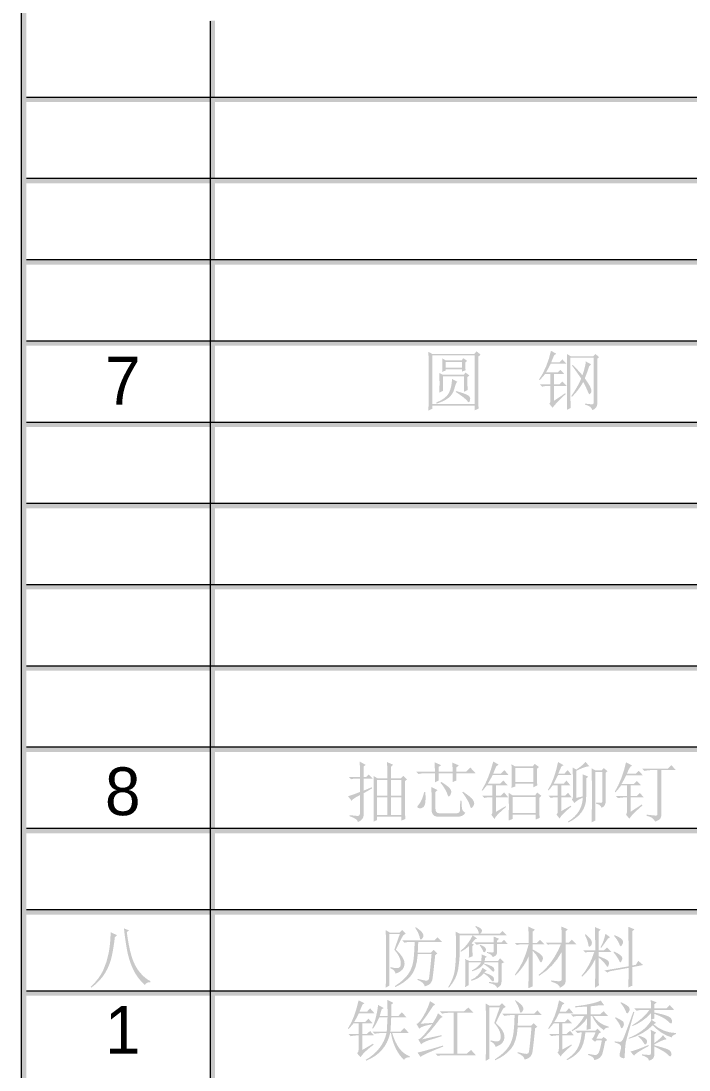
# Model space of a CAD drawing. Header units: millimetres. Extents: x 0 to 169, y 38 to 258.
# Drawn here: x 0 to 42.4, y 147.5 to 214.1 of the extents above; entities that cross this region are included whole.
import ezdxf

# ---------------------------------------------------------------- set-up
doc = ezdxf.new("R2010")
doc.units = ezdxf.units.MM

msp = doc.modelspace()

# ---------------------------------------------------------------- hatches: boundary and pattern name
h = msp.add_hatch(color=0)
h.dxf.hatch_style = 2
h.paths.add_polyline_path([(0, 38.360615), (0.338667, 38.360615), (0.338667, 258.105892), (0, 258.105892)])
h = msp.add_hatch(color=0)
h.dxf.hatch_style = 2
h.paths.add_polyline_path([(0, 38.360615), (0.338667, 38.360615), (0.338667, 214.491976), (0, 214.491976)])
h = msp.add_hatch(color=0)
h.dxf.hatch_style = 2
h.paths.add_polyline_path([(11.9888, 38.360615), (12.327467, 38.360615), (12.327467, 214.153309), (11.9888, 214.153309)])
h = msp.add_hatch(color=0)
h.dxf.hatch_style = 2
h.paths.add_polyline_path([(0.338667, 208.988642), (168.994667, 208.988642), (168.994667, 209.327305), (0.338667, 209.327305)])
h = msp.add_hatch(color=0)
h.dxf.hatch_style = 2
h.paths.add_polyline_path([(0.338667, 203.823976), (168.994667, 203.823976), (168.994667, 204.162639), (0.338667, 204.162639)])
h = msp.add_hatch(color=0)
h.dxf.hatch_style = 2
h.paths.add_polyline_path([(0.338667, 198.659309), (168.994667, 198.659309), (168.994667, 198.997972), (0.338667, 198.997972)])
h = msp.add_hatch(color=0)
h.dxf.hatch_style = 2
h.paths.add_polyline_path([(0.338667, 193.494642), (168.994667, 193.494642), (168.994667, 193.833305), (0.338667, 193.833305)])
h = msp.add_hatch(color=0)
h.paths.add_polyline_path([(26.753785, 191.836366), (26.761019, 191.974945), (26.766187, 192.09337), (26.769288, 192.192159), (26.770321, 192.271826), (26.766187, 192.448904), (26.753785, 192.696262), (26.985295, 192.56397), (27.994019, 192.56397), (28.093238, 192.712799), (28.341285, 192.530898), (28.22553, 192.431679), (28.226563, 192.27665), (28.229664, 192.142291), (28.234831, 192.028603), (28.242066, 191.935585), (28.010556, 191.852903), (28.010556, 192.001731), (26.985295, 192.001731), (26.985295, 191.919049)])
h.paths.add_polyline_path([(26.571884, 191.77022), (26.803394, 191.654465), (28.126311, 191.654465), (28.242066, 191.786757), (28.490113, 191.604856), (28.357821, 191.505637), (28.358855, 191.224517), (28.361955, 190.993007), (28.367123, 190.811106), (28.374358, 190.678814), (28.142847, 190.563059), (28.142847, 191.555247), (26.803394, 191.555247), (26.803394, 190.629205), (26.571884, 190.51345), (26.584286, 190.85727), (26.58842, 191.163884)])
h.paths.add_polyline_path([(27.38217, 191.389882), (27.712899, 191.207981), (27.664323, 191.14907), (27.617815, 191.055019), (27.573373, 190.925828), (27.530998, 190.761497), (27.470106, 190.588897), (27.386993, 190.434901), (27.282176, 190.299509), (27.156172, 190.18272), (27.007258, 190.079368), (26.833022, 189.984283), (26.632948, 189.897467), (26.406519, 189.818918), (26.373446, 189.885064), (26.659734, 190.016322), (26.890211, 190.16205), (27.064877, 190.322247), (27.183733, 190.496913), (27.264348, 190.68915), (27.324293, 190.902056), (27.363567, 191.135634)])
h.paths.add_polyline_path([(27.646753, 190.612668), (27.917538, 190.533173), (28.134579, 190.460395), (28.297877, 190.394852), (28.407431, 190.337061), (28.476763, 190.280131), (28.519741, 190.216482), (28.53688, 190.1456), (28.528698, 190.066965), (28.508975, 189.994618), (28.490802, 189.942942), (28.473663, 189.911936), (28.45704, 189.901601), (28.403296, 189.926405), (28.341285, 190.000819), (28.239999, 190.104172), (28.08497, 190.23233), (27.876197, 190.385292), (27.613681, 190.563059)])
h.paths.add_polyline_path([(26.985295, 192.464752), (26.985295, 192.10095), (28.010556, 192.10095), (28.010556, 192.464752)])
h.paths.add_polyline_path([(25.877352, 189.372434), (25.889755, 189.699029), (25.893889, 189.95121), (25.893889, 192.547434), (25.892855, 192.656988), (25.889755, 192.787213), (25.884587, 192.938108), (25.877352, 193.109674), (26.125399, 192.977382), (28.804306, 192.977382), (28.936597, 193.142747), (29.201181, 192.927773), (29.052352, 192.812017), (29.052352, 190.000819), (29.056487, 189.777577), (29.068889, 189.504726), (28.820842, 189.38897), (28.820842, 189.686627), (26.125399, 189.686627), (26.125399, 189.488189)])
h.paths.add_polyline_path([(26.125399, 192.878163), (26.125399, 189.785845), (28.820842, 189.785845), (28.820842, 192.878163)])
h = msp.add_hatch(color=0)
h.paths.add_polyline_path([(34.674748, 189.422043), (34.681983, 189.827187), (34.687151, 190.265403), (34.690251, 190.736692), (34.691285, 191.241054), (34.690251, 191.740248), (34.687151, 192.196034), (34.681983, 192.608412), (34.674748, 192.977382), (34.922795, 192.828554), (36.344931, 192.828554), (36.493759, 192.977382), (36.725269, 192.762408), (36.609514, 192.679726), (36.609514, 189.802382), (36.592977, 189.690072), (36.543368, 189.581896), (36.448283, 189.483366), (36.295321, 189.405507), (36.247779, 189.520229), (36.154761, 189.616347), (36.016268, 189.693861), (35.8323, 189.752773), (35.8323, 189.818918), (36.010153, 189.7973), (36.147182, 189.7824), (36.243903, 189.774735), (36.300833, 189.774821), (36.358022, 189.803071), (36.378003, 189.868528), (36.378003, 192.729335), (34.906259, 192.729335), (34.906259, 190.083502), (34.907292, 189.993585), (34.910393, 189.872662), (34.91556, 189.720733), (34.922795, 189.537799)])
h.paths.add_polyline_path([(35.03855, 192.282851), (35.352743, 191.968658), (35.666936, 191.621392), (35.748585, 191.874607), (35.81163, 192.105084), (35.856072, 192.312823), (35.88191, 192.497825), (36.212639, 192.315924), (36.096884, 192.200168), (35.95219, 191.774355), (35.815764, 191.422955), (35.923251, 191.273093), (36.014201, 191.137701), (36.088615, 191.016778), (36.146493, 190.910325), (36.217462, 190.736692), (36.234687, 190.612668), (36.217462, 190.525852), (36.179566, 190.46384), (36.138225, 190.426633), (36.11342, 190.414231), (36.087582, 190.426633), (36.059677, 190.46384), (36.029704, 190.525852), (35.997665, 190.612668), (35.877776, 190.881386), (35.716545, 191.191444), (35.572885, 190.952699), (35.406487, 190.716021), (35.217351, 190.48141), (35.005477, 190.248866), (34.955868, 190.298476), (35.156373, 190.597165), (35.327938, 190.881386), (35.470565, 191.151137), (35.584253, 191.406418), (35.467465, 191.582118), (35.332072, 191.778489), (35.178077, 191.99553), (35.005477, 192.233241)])
h.paths.add_polyline_path([(33.864462, 190.000819), (34.57553, 190.480377), (34.608602, 190.430767), (34.326449, 190.16515), (34.091838, 189.930539), (33.904769, 189.726934), (33.765243, 189.554335), (33.566806, 189.802382), (33.616415, 189.905735), (33.632951, 190.050429), (33.632951, 190.943398), (33.50066, 190.943398), (33.293954, 190.930995), (33.103785, 190.893788), (32.954957, 191.042616), (33.632951, 191.042616), (33.632951, 191.704075), (33.302222, 191.704075), (32.954957, 191.3072), (32.905347, 191.340273), (33.151327, 191.746449), (33.3601, 192.187766), (33.531666, 192.664223), (33.666024, 193.175819), (33.996753, 192.993918), (33.864462, 192.878163), (33.777645, 192.679726), (33.682561, 192.448215), (34.211727, 192.448215), (34.393628, 192.630116), (34.658212, 192.348997), (33.649488, 192.348997), (33.492391, 192.047206), (33.351832, 191.803293), (34.095972, 191.803293), (34.261337, 191.968658), (34.509384, 191.704075), (33.864462, 191.704075), (33.864462, 191.042616), (34.211727, 191.042616), (34.393628, 191.224517), (34.658212, 190.943398), (33.864462, 190.943398)])
h = msp.add_hatch(color=0)
h.dxf.hatch_style = 2
h.paths.add_polyline_path([(0.338667, 188.329976), (168.994667, 188.329976), (168.994667, 188.668639), (0.338667, 188.668639)])
h = msp.add_hatch(color=0)
h.dxf.hatch_style = 2
h.paths.add_polyline_path([(0.338667, 183.165309), (168.994667, 183.165309), (168.994667, 183.503983), (0.338667, 183.503983)])
h = msp.add_hatch(color=0)
h.dxf.hatch_style = 2
h.paths.add_polyline_path([(0.338667, 178.000642), (168.994667, 178.000642), (168.994667, 178.339305), (0.338667, 178.339305)])
h = msp.add_hatch(color=0)
h.dxf.hatch_style = 2
h.paths.add_polyline_path([(0.338667, 172.835976), (168.994667, 172.835976), (168.994667, 173.174649), (0.338667, 173.174649)])
h = msp.add_hatch(color=0)
h.dxf.hatch_style = 2
h.paths.add_polyline_path([(0.338667, 167.671309), (168.994667, 167.671309), (168.994667, 168.009972), (0.338667, 168.009972)])
h = msp.add_hatch(color=0)
h.paths.add_polyline_path([(24.393701, 165.823194), (24.393701, 164.037257), (24.410238, 163.408872), (24.162191, 163.309653), (24.162191, 163.5577), (22.6243, 163.5577), (22.6243, 163.342726), (22.39279, 163.243507), (22.400025, 163.563901), (22.405192, 163.92977), (22.408293, 164.341114), (22.409326, 164.797934), (22.408293, 165.241318), (22.405192, 165.612355), (22.400025, 165.911044), (22.39279, 166.137387), (22.67391, 165.988559), (23.269222, 165.988559), (23.268189, 166.326523), (23.265088, 166.61281), (23.25992, 166.847421), (23.252686, 167.030356), (23.633024, 166.864991), (23.500733, 166.7327), (23.500733, 165.988559), (24.129118, 165.988559), (24.277946, 166.153924), (24.525993, 165.922413)])
h.paths.add_polyline_path([(22.6243, 165.88934), (22.6243, 164.897153), (23.269222, 164.897153), (23.269222, 165.88934)])
h.paths.add_polyline_path([(23.500733, 165.88934), (23.500733, 164.897153), (24.162191, 164.897153), (24.162191, 165.88934)])
h.paths.add_polyline_path([(22.6243, 164.797934), (22.6243, 163.656918), (23.269222, 163.656918), (23.269222, 164.797934)])
h.paths.add_polyline_path([(23.500733, 164.797934), (23.500733, 163.656918), (24.162191, 163.656918), (24.162191, 164.797934)])
h.paths.add_polyline_path([(21.764405, 165.211345), (22.277035, 165.426319), (22.310108, 165.360174), (21.764405, 165.045981), (21.764405, 163.640382), (21.735466, 163.50809), (21.665186, 163.392335), (21.553565, 163.293116), (21.400602, 163.210434), (21.36753, 163.308619), (21.268311, 163.404737), (21.102946, 163.498789), (20.871436, 163.590773), (20.871436, 163.656918), (21.059624, 163.635214), (21.211122, 163.619711), (21.326447, 163.61041), (21.406115, 163.607309), (21.460805, 163.619711), (21.50051, 163.656918), (21.524712, 163.71893), (21.532894, 163.805747), (21.532894, 164.930226), (21.307585, 164.808269), (21.144287, 164.706984), (21.043002, 164.626368), (21.003727, 164.566424), (20.772217, 164.86408), (20.887972, 164.893019), (21.053337, 164.946762), (21.268311, 165.02531), (21.532894, 165.128663), (21.532894, 165.972023), (21.136019, 165.972023), (20.970655, 165.93895), (20.838363, 166.071241), (21.532894, 166.071241), (21.531861, 166.3813), (21.52876, 166.650017), (21.523592, 166.877394), (21.516358, 167.063429), (21.896696, 166.848455), (21.764405, 166.749236), (21.764405, 166.071241), (21.913233, 166.071241), (22.078597, 166.236606), (22.343181, 165.972023), (21.764405, 165.972023)])
h = msp.add_hatch(color=0)
h.paths.add_polyline_path([(25.617399, 165.128663), (25.683545, 165.128663), (25.695947, 164.926092), (25.700082, 164.682179), (25.688368, 164.475473), (25.655984, 164.318377), (25.601552, 164.206756), (25.518181, 164.136476), (25.42723, 164.099269), (25.352816, 164.086866), (25.319743, 164.091689), (25.253597, 164.108915), (25.191586, 164.137165), (25.170915, 164.169549), (25.199854, 164.239829), (25.28667, 164.35145), (25.375554, 164.47444), (25.460303, 164.644972), (25.540918, 164.863046)])
h.paths.add_polyline_path([(26.063884, 165.442856), (26.460759, 165.244418), (26.328467, 165.128663), (26.328467, 164.086866), (26.338802, 163.949407), (26.386345, 163.851222), (26.471094, 163.792311), (26.59305, 163.772674), (27.651384, 163.772674), (27.746468, 163.783009), (27.816748, 163.814015), (27.862224, 163.865691), (27.882894, 163.938038), (27.890129, 164.039324), (27.895296, 164.177817), (27.898397, 164.353517), (27.899431, 164.566424), (27.982113, 164.566424), (27.990381, 164.285993), (28.015186, 164.075842), (28.041024, 163.994107), (28.085466, 163.922191), (28.148511, 163.859576), (28.23016, 163.805747), (28.14541, 163.697226), (28.03999, 163.619711), (27.9139, 163.573203), (27.767139, 163.5577), (26.427686, 163.5577), (26.275757, 163.603175), (26.167237, 163.689991), (26.102124, 163.818149), (26.08042, 163.987648), (26.08042, 164.946762), (26.076286, 165.161736)])
h.paths.add_polyline_path([(26.64266, 165.723976), (26.692269, 165.773585), (26.859787, 165.664031), (26.998883, 165.566879), (27.110073, 165.48213), (27.193875, 165.409783), (27.300673, 165.277491), (27.337191, 165.1452), (27.320655, 165.042536), (27.271045, 164.935738), (27.217302, 164.856501), (27.188363, 164.831007), (27.156323, 164.843409), (27.126351, 164.880616), (27.098446, 164.942628), (27.072608, 165.029444), (27.008529, 165.178273), (26.915511, 165.343637), (26.793555, 165.525538)])
h.paths.add_polyline_path([(28.031722, 165.112127), (28.081332, 165.1452), (28.331532, 164.969586), (28.520237, 164.823428), (28.647964, 164.707242), (28.715229, 164.621545), (28.772418, 164.500967), (28.792399, 164.417595), (28.772418, 164.314932), (28.715229, 164.208134), (28.652528, 164.128896), (28.610498, 164.103403), (28.585694, 164.114772), (28.560889, 164.148878), (28.536084, 164.205722), (28.51128, 164.285304), (28.450301, 164.4424), (28.350049, 164.632569), (28.210523, 164.855812)])
h.paths.add_polyline_path([(27.651384, 166.319288), (27.651384, 165.856267), (27.419873, 165.757049), (27.419873, 166.319288), (26.526905, 166.319288), (26.526905, 165.856267), (26.295394, 165.740512), (26.295394, 166.319288), (25.650472, 166.319288), (25.443766, 166.306886), (25.253597, 166.269679), (25.104769, 166.418507), (26.295394, 166.418507), (26.278858, 167.013819), (26.692269, 166.831918), (26.526905, 166.716163), (26.526905, 166.418507), (27.419873, 166.418507), (27.403337, 166.997283), (27.816748, 166.815382), (27.651384, 166.68309), (27.651384, 166.418507), (28.279769, 166.418507), (28.544352, 166.68309), (28.875082, 166.319288)])
h = msp.add_hatch(color=0)
h.paths.add_polyline_path([(31.40516, 166.650017), (31.40516, 165.757049), (32.546175, 165.757049), (32.546175, 166.650017)])
h.paths.add_polyline_path([(32.546175, 165.65783), (31.40516, 165.65783), (31.40516, 165.475929), (31.157113, 165.393247), (31.164348, 165.627858), (31.169515, 165.835597), (31.172616, 166.016464), (31.173649, 166.17046), (31.169515, 166.488787), (31.157113, 166.881528), (31.40516, 166.749236), (32.513102, 166.749236), (32.628858, 166.914601), (32.909977, 166.716163), (32.777686, 166.600408), (32.778719, 166.267612), (32.78182, 165.980291), (32.786988, 165.738445), (32.794222, 165.542075), (32.546175, 165.426319)])
h.paths.add_polyline_path([(32.695003, 163.689991), (31.223259, 163.689991), (31.223259, 163.408872), (30.975212, 163.309653), (30.987614, 163.748558), (30.991748, 164.141988), (30.990715, 164.340339), (30.987614, 164.562979), (30.982447, 164.809389), (30.975212, 165.079054), (31.223259, 164.913689), (32.661931, 164.913689), (32.794222, 165.09559), (33.058806, 164.880616), (32.926514, 164.764861), (32.927547, 164.355584), (32.930648, 164.004184), (32.935816, 163.710662), (32.94305, 163.475017), (32.695003, 163.375799)])
h.paths.add_polyline_path([(31.223259, 164.81447), (31.223259, 163.78921), (32.695003, 163.78921), (32.695003, 164.81447)])
h.paths.add_polyline_path([(30.181462, 163.871892), (30.776774, 164.219158), (30.809847, 164.169549), (30.650167, 164.034673), (30.510124, 163.911166), (30.389718, 163.799029), (30.288949, 163.69826), (30.207817, 163.608859), (30.146322, 163.530828), (30.104464, 163.464165), (30.082243, 163.408872), (29.883806, 163.673455), (29.933415, 163.764405), (29.949951, 163.904965), (29.949951, 164.797934), (29.834196, 164.797934), (29.62749, 164.785532), (29.437321, 164.748325), (29.288493, 164.897153), (29.949951, 164.897153), (29.949951, 165.558611), (29.602686, 165.558611), (29.321566, 165.211345), (29.271957, 165.244418), (29.484863, 165.630958), (29.6771, 166.062973), (29.848666, 166.540463), (29.999561, 167.063429), (30.346826, 166.864991), (30.197998, 166.765773), (30.090511, 166.525994), (29.999561, 166.302752), (30.495655, 166.302752), (30.710628, 166.517726), (30.975212, 166.203533), (29.966488, 166.203533), (29.805257, 165.910011), (29.652295, 165.65783), (30.446045, 165.65783), (30.644483, 165.856267), (30.909066, 165.558611), (30.181462, 165.558611), (30.181462, 164.897153), (30.495655, 164.897153), (30.694092, 165.09559), (30.942139, 164.797934), (30.181462, 164.797934)])
h = msp.add_hatch(color=0)
h.paths.add_polyline_path([(35.274691, 164.748325), (35.688102, 164.847543), (35.671566, 166.253142), (36.035368, 166.104314), (35.903076, 165.988559), (35.903076, 164.81447), (35.889124, 164.554021), (35.838998, 164.310109), (35.752698, 164.082732), (35.630225, 163.871892), (35.471578, 163.677589), (35.276758, 163.499822), (35.045764, 163.338592), (34.778597, 163.193898), (34.745524, 163.243507), (34.959206, 163.390268), (35.1455, 163.549431), (35.304405, 163.720997), (35.435921, 163.904965), (35.540049, 164.101336), (35.616789, 164.310109), (35.66614, 164.531284), (35.688102, 164.764861), (35.524805, 164.693548), (35.382178, 164.611899), (35.260222, 164.519915), (35.158936, 164.417595), (34.993571, 164.649106), (35.028711, 164.692514), (35.051449, 164.756593), (35.061784, 164.841342), (35.059717, 164.946762), (35.059717, 165.955486), (35.058683, 166.093979), (35.055583, 166.261411), (35.050415, 166.457781), (35.043181, 166.68309), (35.274691, 166.550799), (35.490698, 166.699627), (35.659164, 166.831918), (35.780086, 166.947674), (35.853467, 167.046892), (36.101514, 166.765773), (35.891363, 166.728566), (35.660542, 166.650017), (35.444879, 166.554933), (35.274691, 166.468116)])
h.paths.add_polyline_path([(36.481852, 166.40197), (36.481852, 163.309653), (36.250342, 163.193898), (36.257577, 163.60016), (36.262744, 164.025544), (36.265845, 164.470564), (36.266878, 164.935738), (36.265845, 165.398673), (36.262744, 165.836286), (36.257577, 166.248061), (36.250342, 166.633481), (36.481852, 166.501189), (36.895264, 166.501189), (37.011019, 166.650017), (37.259066, 166.45158), (37.143311, 166.352361), (37.143311, 164.58296), (37.132975, 164.423797), (37.085433, 164.293572), (37.000684, 164.192286), (36.878727, 164.119939), (36.844621, 164.21089), (36.775375, 164.285304), (36.670988, 164.343181), (36.531462, 164.384523), (36.531462, 164.450668), (36.651437, 164.44352), (36.747125, 164.438955), (36.819041, 164.437491), (36.867703, 164.439644), (36.899656, 164.456094), (36.920758, 164.496833), (36.93049, 164.561342), (36.928337, 164.649106), (36.928337, 166.40197)])
h.paths.add_polyline_path([(34.315576, 163.904965), (34.910889, 164.252231), (34.960498, 164.202622), (34.678345, 163.962843), (34.46027, 163.756137), (34.306275, 163.582504), (34.216358, 163.441944), (34.01792, 163.689991), (34.079932, 163.780942), (34.100602, 163.921502), (34.100602, 164.797934), (34.050993, 164.797934), (33.844287, 164.785532), (33.654118, 164.748325), (33.50529, 164.897153), (34.100602, 164.897153), (34.100602, 165.558611), (33.78641, 165.558611), (33.662386, 165.401515), (33.521826, 165.227882), (33.472217, 165.260955), (33.667554, 165.613388), (33.840153, 166.025766), (33.990015, 166.498089), (34.117139, 167.030356), (34.464405, 166.831918), (34.332113, 166.749236), (34.216358, 166.497055), (34.133675, 166.302752), (34.53055, 166.302752), (34.728988, 166.517726), (34.977035, 166.203533), (34.117139, 166.203533), (33.964177, 165.901743), (33.836019, 165.65783), (34.480941, 165.65783), (34.646306, 165.856267), (34.894352, 165.558611), (34.315576, 165.558611), (34.315576, 164.897153), (34.58016, 164.897153), (34.745524, 165.079054), (34.977035, 164.797934), (34.315576, 164.797934)])
h = msp.add_hatch(color=0)
h.paths.add_polyline_path([(39.739535, 163.689991), (39.976213, 163.661139), (40.15708, 163.641071), (40.282137, 163.630305), (40.351384, 163.629358), (40.413395, 163.661742), (40.434066, 163.739601), (40.434066, 166.517726), (40.004118, 166.517726), (39.797412, 166.505323), (39.607243, 166.468116), (39.458415, 166.616944), (41.095524, 166.616944), (41.310498, 166.831918), (41.608155, 166.517726), (40.682113, 166.517726), (40.682113, 163.706528), (40.665576, 163.5577), (40.615967, 163.441944), (40.570492, 163.392335), (40.500212, 163.342726), (40.405127, 163.293116), (40.285238, 163.243507), (40.201522, 163.377866), (40.082666, 163.483286), (39.92867, 163.559767), (39.739535, 163.607309)])
h.paths.add_polyline_path([(38.730811, 163.871892), (39.441878, 164.334913), (39.474951, 164.268767), (39.306486, 164.121748), (39.156625, 163.986614), (39.025366, 163.863366), (38.912712, 163.752003), (38.818661, 163.652526), (38.743213, 163.564934), (38.686369, 163.489228), (38.648128, 163.425408), (38.433155, 163.689991), (38.482764, 163.780942), (38.4993, 163.921502), (38.4993, 164.781398), (38.317399, 164.781398), (38.110694, 164.768995), (37.920524, 164.731788), (37.771696, 164.880616), (38.4993, 164.880616), (38.4993, 165.542075), (38.118962, 165.542075), (37.941195, 165.310564), (37.771696, 165.112127), (37.722087, 165.1452), (37.946363, 165.559645), (38.139632, 166.00923), (38.301896, 166.493955), (38.433155, 167.013819), (38.813493, 166.815382), (38.719097, 166.729255), (38.637104, 166.60592), (38.562001, 166.456403), (38.482764, 166.286215), (39.06154, 166.286215), (39.243441, 166.468116), (39.508024, 166.186997), (38.449691, 166.186997), (38.300863, 165.901743), (38.152035, 165.641293), (38.945785, 165.641293), (39.127686, 165.823194), (39.392269, 165.542075), (38.730811, 165.542075), (38.730811, 164.880616), (39.127686, 164.880616), (39.309587, 165.062517), (39.57417, 164.781398), (38.730811, 164.781398)])
h = msp.add_hatch(color=0)
h.dxf.hatch_style = 2
h.paths.add_polyline_path([(0.338667, 162.499587), (168.994667, 162.499587), (168.994667, 162.846713), (0.338667, 162.846713)])
h = msp.add_hatch(color=0)
h.dxf.hatch_style = 2
h.paths.add_polyline_path([(0.338667, 157.33492), (168.994667, 157.33492), (168.994667, 157.673594), (0.338667, 157.673594)])
h = msp.add_hatch(color=0)
h.paths.add_polyline_path([(6.092693, 156.02854), (5.960401, 155.879712), (5.917079, 155.543901), (5.87014, 155.231345), (5.8201, 154.94256), (5.767476, 154.678062), (5.702277, 154.424848), (5.613824, 154.169566), (5.5016, 153.912218), (5.365089, 153.652802), (5.197657, 153.397434), (4.993018, 153.151885), (4.751173, 152.915638), (4.47212, 152.688175), (4.42251, 152.737785), (4.683046, 153.002368), (4.902757, 153.266951), (5.08216, 153.531535), (5.221773, 153.796118), (5.428478, 154.333553), (5.569038, 154.887524), (5.617528, 155.181046), (5.655166, 155.499373), (5.681434, 155.842505), (5.695818, 156.210441)])
h.paths.add_polyline_path([(6.710054, 155.218253), (6.653124, 155.574821), (6.606012, 155.900382), (6.568202, 156.194938), (6.539177, 156.458488), (6.869906, 156.326196), (6.721078, 156.226977), (6.775941, 155.830189), (6.841656, 155.450453), (6.91874, 155.088287), (7.00771, 154.744208), (7.113044, 154.425795), (7.238531, 154.139939), (7.383656, 153.886121), (7.547901, 153.663826), (7.7205, 153.473657), (7.891033, 153.316561), (8.059498, 153.192537), (8.225896, 153.101587), (8.225896, 153.035441), (8.110141, 153.030273), (8.010922, 152.998234), (7.92824, 152.939323), (7.862094, 152.85354), (7.634804, 153.085136), (7.432835, 153.333786), (7.256704, 153.600006), (7.106929, 153.884312), (6.979805, 154.188084), (6.871284, 154.512009), (6.781367, 154.855571)])
h = msp.add_hatch(color=0)
h.paths.add_polyline_path([(23.170003, 152.688175), (23.173879, 152.824612), (23.177238, 152.985918), (23.18008, 153.172157), (23.182406, 153.383396), (23.184214, 153.619697), (23.185506, 153.881126), (23.186282, 154.167747), (23.18654, 154.479625), (23.186282, 154.792773), (23.185506, 155.08312), (23.184214, 155.350599), (23.182406, 155.595147), (23.18008, 155.816699), (23.177238, 156.01519), (23.173879, 156.190556), (23.170003, 156.342733), (23.41805, 156.193905), (24.046436, 156.193905), (24.2118, 156.359269), (24.443311, 156.127759), (24.294483, 156.02854), (24.261668, 155.977897), (24.221102, 155.908651), (24.172785, 155.820801), (24.116716, 155.714347), (24.052895, 155.58929), (23.981323, 155.44563), (23.902, 155.283366), (23.814925, 155.102498), (24.059527, 154.859275), (24.233849, 154.628453), (24.337202, 154.409345), (24.366141, 154.198505), (24.328245, 154.004202), (24.228337, 153.834703), (24.151856, 153.760203), (24.054704, 153.693454), (23.936882, 153.63394), (23.798389, 153.581144), (23.752914, 153.695866), (23.682634, 153.791984), (23.587549, 153.869499), (23.46766, 153.92841), (23.484196, 153.994556), (23.69917, 153.944946), (23.881071, 153.92841), (23.985113, 153.945635), (24.068484, 154.000068), (24.099404, 154.051658), (24.117405, 154.13167), (24.121969, 154.239588), (24.112582, 154.374894), (24.075375, 154.53199), (23.996826, 154.705623), (23.876937, 154.895793), (23.715707, 155.102498), (24.062972, 156.094686), (23.401514, 156.094686), (23.401514, 152.820467)])
h.paths.add_polyline_path([(26.311931, 154.755233), (26.276285, 154.408236), (26.243804, 154.103162), (26.214553, 153.840075), (26.188596, 153.61904), (26.165998, 153.440121), (26.146824, 153.303383), (26.131138, 153.208891), (26.119005, 153.156708), (26.068707, 153.045776), (25.997738, 152.947247), (25.945028, 152.901857), (25.86958, 152.856985), (25.771395, 152.813146), (25.650472, 152.770858), (25.60293, 152.889713), (25.509912, 152.998234), (25.371419, 153.096419), (25.187451, 153.184269), (25.203988, 153.250415), (25.472705, 153.180824), (25.683545, 153.140172), (25.76528, 153.136038), (25.828928, 153.14844), (25.875006, 153.177379), (25.904031, 153.222854), (25.915906, 153.271419), (25.930817, 153.363328), (25.948699, 153.498516), (25.969488, 153.676918), (25.993119, 153.89847), (26.019528, 154.163107), (26.04865, 154.470765), (26.08042, 154.821378), (25.203988, 154.821378), (25.15033, 154.367659), (25.055849, 153.982153), (24.921059, 153.66486), (24.746479, 153.41578), (24.539687, 153.211141), (24.307574, 153.027173), (24.049622, 152.863875), (23.765316, 152.721248), (23.74878, 152.787394), (24.025851, 152.978683), (24.262099, 153.172556), (24.458039, 153.369529), (24.614187, 153.57012), (24.737177, 153.782941), (24.833296, 154.015915), (24.902542, 154.268527), (24.944917, 154.540259), (24.989703, 155.085962), (25.00555, 155.598592), (24.757503, 155.598592), (24.550798, 155.58619), (24.360628, 155.548983), (24.2118, 155.697811), (26.262321, 155.697811), (26.460759, 155.896248), (26.741878, 155.598592), (25.237061, 155.598592), (25.220524, 155.296802), (25.203988, 154.920597), (26.047347, 154.920597), (26.212712, 155.085962), (26.444222, 154.854451)])
h.paths.add_polyline_path([(25.071696, 156.54117), (25.221558, 156.43265), (25.340414, 156.338599), (25.428264, 156.259017), (25.485108, 156.193905), (25.547119, 156.090552), (25.56779, 156.012003), (25.551253, 155.916919), (25.501644, 155.830102), (25.443766, 155.768091), (25.402425, 155.74742), (25.378654, 155.758789), (25.35695, 155.792895), (25.337313, 155.849739), (25.319743, 155.929321), (25.21639, 156.206307), (25.038623, 156.508097)])
h = msp.add_hatch(color=0)
h.paths.add_polyline_path([(27.618311, 156.243514), (27.882894, 156.111222), (29.090056, 156.111222), (29.063184, 156.23938), (29.015641, 156.359269), (28.947429, 156.47089), (28.858545, 156.574243), (28.891618, 156.607316), (29.011507, 156.558826), (29.106592, 156.51292), (29.176872, 156.470115), (29.222347, 156.430927), (29.271957, 156.364092), (29.288493, 156.30966), (29.259554, 156.218709), (29.172738, 156.111222), (30.412972, 156.111222), (30.594873, 156.293123), (30.859457, 156.012003), (27.866358, 156.012003), (27.866358, 155.688509), (27.866358, 155.39602), (27.866358, 155.134538), (27.866358, 154.904061), (27.860243, 154.677804), (27.842242, 154.429327), (27.812873, 154.159145), (27.772651, 153.867776), (27.702285, 153.567967), (27.581793, 153.271775), (27.410658, 152.978683), (27.188363, 152.688175), (27.138753, 152.721248), (27.302051, 153.010636), (27.428141, 153.300024), (27.517025, 153.589412), (27.568701, 153.8788), (27.618311, 154.441729), (27.634847, 154.975719), (27.633814, 155.250551), (27.630713, 155.553806), (27.625545, 155.884966)])
h.paths.add_polyline_path([(28.445134, 154.589868), (28.452368, 154.710791), (28.457536, 154.875122), (28.460637, 155.082861), (28.46167, 155.334009), (28.209489, 155.127303), (27.94904, 154.970207), (27.915967, 155.019816), (28.144032, 155.222388), (28.334891, 155.433227), (28.511969, 155.685408), (28.693181, 156.012003), (28.9743, 155.813566), (28.842009, 155.763957), (28.627035, 155.499373), (28.775863, 155.416691), (28.676644, 155.334009), (28.676644, 155.008792), (28.693181, 154.689087)])
h.paths.add_polyline_path([(30.032634, 155.565519), (30.0285, 155.784627), (30.016097, 155.945858), (30.363363, 155.79703), (30.247608, 155.681274), (30.247608, 155.565519), (30.512191, 155.565519), (30.677556, 155.730884), (30.925602, 155.4663), (30.247608, 155.4663), (30.247608, 155.00328), (30.235205, 154.871677), (30.197998, 154.777281), (30.115316, 154.702178), (29.966488, 154.622941), (29.925147, 154.708724), (29.850733, 154.784171), (29.743246, 154.849284), (29.602686, 154.904061), (29.602686, 154.95367), (29.801123, 154.928865), (29.933415, 154.920597), (30.007829, 154.941268), (30.032634, 155.00328), (30.032634, 155.4663), (29.338102, 155.4663), (29.131397, 155.453898), (28.941227, 155.416691), (28.792399, 155.565519)])
h.paths.add_polyline_path([(29.172738, 155.416691), (29.342237, 155.338832), (29.453858, 155.273375), (29.515869, 155.20654), (29.53654, 155.119035), (29.524138, 155.032907), (29.486931, 154.975719), (29.445589, 154.946091), (29.420785, 154.937134), (29.379444, 154.957804), (29.354639, 155.019816), (29.3226, 155.085962), (29.276091, 155.168644), (29.215113, 155.267863), (29.139665, 155.383618)])
h.paths.add_polyline_path([(28.213623, 152.721248), (28.226026, 153.188403), (28.23016, 153.696899), (28.229126, 153.94598), (28.226026, 154.164054), (28.220858, 154.351123), (28.213623, 154.507186), (28.46167, 154.391431), (29.238884, 154.391431), (29.271957, 154.804842), (29.586149, 154.656014), (29.486931, 154.573332), (29.470394, 154.469979), (29.453858, 154.391431), (30.313753, 154.391431), (30.429509, 154.556795), (30.694092, 154.308748), (30.528727, 154.226066), (30.528727, 153.101587), (30.517014, 152.977563), (30.48463, 152.870076), (30.454572, 152.820467), (30.405393, 152.770858), (30.336577, 152.721248), (30.247608, 152.671639), (30.190764, 152.778092), (30.086377, 152.865942), (29.934448, 152.935189), (29.734977, 152.985832), (29.734977, 153.051977), (29.96132, 153.02502), (30.127718, 153.009947), (30.234172, 153.006244), (30.280681, 153.013392), (30.305485, 153.04302), (30.313753, 153.08505), (30.313753, 154.292212), (29.437321, 154.292212), (29.404248, 154.226066), (29.565565, 154.177576), (29.702594, 154.13167), (29.815851, 154.088865), (29.905854, 154.049677), (30.025743, 153.962861), (30.071219, 153.85124), (30.062262, 153.755466), (30.016097, 153.713436), (29.979924, 153.715503), (29.937549, 153.73824), (29.888973, 153.781649), (29.834196, 153.845727), (29.756682, 153.923242), (29.656429, 154.006958), (29.533439, 154.096875), (29.387712, 154.192993), (29.280225, 154.06139), (29.123128, 153.933922), (28.916423, 153.821612), (28.660108, 153.729972), (28.643571, 153.779582), (28.8551, 153.903605), (29.029422, 154.044165), (29.15689, 154.180591), (29.222347, 154.292212), (28.445134, 154.292212), (28.445134, 152.85354)])
h.paths.add_polyline_path([(29.321566, 153.944946), (29.602686, 153.763045), (29.486931, 153.713436), (29.437321, 153.64729), (29.686057, 153.552205), (29.872781, 153.465389), (29.996116, 153.374438), (30.04917, 153.266951), (30.053304, 153.171867), (30.032634, 153.118123), (29.983024, 153.08505), (29.90861, 153.122257), (29.81766, 153.233878), (29.648161, 153.41578), (29.404248, 153.597681), (29.238884, 153.43645), (29.073519, 153.316561), (28.875082, 153.217342), (28.610498, 153.118123), (28.593962, 153.184269), (28.826161, 153.308293), (29.029422, 153.481925), (29.198232, 153.696899)])
h = msp.add_hatch(color=0)
h.paths.add_polyline_path([(33.687191, 153.151196), (33.861943, 153.123205), (34.006207, 153.105032), (34.120498, 153.096161), (34.205333, 153.096075), (34.267259, 153.108563), (34.312131, 153.138105), (34.339434, 153.185216), (34.348649, 153.250415), (34.348649, 154.95367), (34.06753, 154.506152), (33.7368, 154.106177), (33.356462, 153.753743), (32.926514, 153.448852), (32.876905, 153.498462), (33.094462, 153.677262), (33.300651, 153.874666), (33.495471, 154.090674), (33.678923, 154.325285), (33.851005, 154.578499), (34.011719, 154.850317), (34.161064, 155.140739), (34.29904, 155.449764), (33.621045, 155.449764), (33.472217, 155.416691), (33.339925, 155.548983), (34.348649, 155.548983), (34.332113, 156.574243), (34.745524, 156.392342), (34.596696, 156.276587), (34.596696, 155.548983), (34.795134, 155.548983), (34.993571, 155.74742), (35.291227, 155.449764), (34.596696, 155.449764), (34.596696, 153.08505), (34.573959, 152.967228), (34.505746, 152.861808), (34.392058, 152.768791), (34.232894, 152.688175), (34.198788, 152.792562), (34.096468, 152.890747), (33.925936, 152.982731), (33.687191, 153.068514)])
h.paths.add_polyline_path([(32.496566, 155.036352), (32.496824, 154.577724), (32.4976, 154.169222), (32.498891, 153.810846), (32.5007, 153.502596), (32.503026, 153.244472), (32.505868, 153.036475), (32.509227, 152.878603), (32.513102, 152.770858), (32.231983, 152.655102), (32.239217, 153.072648), (32.244385, 153.548071), (32.247486, 154.081372), (32.248519, 154.67255), (32.103825, 154.367659), (31.91779, 154.064836), (31.690414, 153.764079), (31.421696, 153.465389), (31.372087, 153.514998), (31.643905, 153.91394), (31.880583, 154.366626), (32.082121, 154.873055), (32.248519, 155.433227), (31.653207, 155.433227), (31.504378, 155.400155), (31.372087, 155.532446), (32.248519, 155.532446), (32.244385, 156.065747), (32.231983, 156.574243), (32.645394, 156.375806), (32.496566, 156.243514), (32.496566, 155.532446), (32.777686, 155.532446), (32.976123, 155.730884), (33.27378, 155.433227), (32.496566, 155.433227), (32.496566, 155.119035), (32.684754, 155.017749), (32.836252, 154.928865), (32.951577, 154.852384), (33.031245, 154.788306), (33.12564, 154.67255), (33.158024, 154.556795), (33.146311, 154.491338), (33.113927, 154.396943), (33.076031, 154.317706), (33.042269, 154.292212), (33.008163, 154.304614), (32.971989, 154.341821), (32.933749, 154.403833), (32.893441, 154.490649), (32.728076, 154.775903)])
h = msp.add_hatch(color=0)
h.paths.add_polyline_path([(36.696826, 153.250415), (36.700961, 153.06438), (36.713363, 152.837003), (36.465316, 152.688175), (36.472551, 153.093319), (36.477718, 153.531535), (36.480819, 154.002824), (36.481852, 154.507186), (36.317521, 154.19506), (36.122184, 153.903605), (35.895842, 153.632821), (35.638493, 153.382707), (35.60542, 153.432316), (35.854501, 153.763045), (36.072575, 154.126847), (36.259644, 154.523722), (36.415707, 154.95367), (36.002295, 154.95367), (35.853467, 154.920597), (35.721175, 155.052889), (36.481852, 155.052889), (36.465316, 156.54117), (36.829118, 156.375806), (36.696826, 156.26005), (36.696826, 155.052889), (37.027556, 155.052889), (37.225993, 155.251326), (37.523649, 154.95367), (36.696826, 154.95367), (36.696826, 154.689087), (36.905599, 154.604424), (37.068897, 154.532679), (37.186719, 154.474371), (37.259066, 154.430016), (37.33348, 154.346644), (37.358285, 154.242602), (37.350016, 154.192993), (37.325212, 154.110311), (37.296273, 154.035897), (37.275602, 154.011092), (37.221859, 154.040031), (37.159847, 154.126847), (37.081299, 154.231234), (36.977946, 154.345955), (36.849789, 154.471012), (36.696826, 154.606405)])
h.paths.add_polyline_path([(35.870003, 156.078149), (36.009616, 155.955246), (36.114605, 155.851462), (36.185488, 155.767316), (36.222781, 155.703323), (36.255165, 155.607549), (36.266878, 155.532446), (36.250342, 155.438051), (36.200733, 155.356057), (36.146989, 155.301625), (36.11805, 155.284399), (36.088078, 155.294735), (36.064307, 155.32574), (36.046737, 155.377417), (36.035368, 155.449764), (36.00953, 155.573787), (35.965088, 155.714347), (35.902043, 155.871444), (35.820394, 156.045076)])
h.paths.add_polyline_path([(37.70555, 156.02854), (37.86368, 155.957226), (37.990804, 155.892114), (38.086922, 155.833203), (38.152035, 155.780493), (38.226449, 155.685408), (38.251253, 155.598592), (38.235406, 155.520733), (38.19062, 155.422203), (38.140321, 155.342966), (38.102425, 155.317472), (38.052816, 155.354679), (38.003207, 155.4663), (37.95153, 155.585156), (37.879183, 155.710213), (37.786166, 155.841471), (37.672477, 155.978931)])
h.paths.add_polyline_path([(37.672477, 154.986743), (37.802788, 154.922664), (37.912945, 154.86272), (38.003465, 154.806909), (38.074865, 154.755233), (38.16926, 154.656014), (38.201644, 154.556795), (38.189242, 154.491338), (38.152035, 154.396943), (38.110694, 154.317706), (38.085889, 154.292212), (38.03628, 154.325285), (37.98667, 154.424503), (37.927759, 154.537158), (37.850244, 154.660148), (37.754126, 154.793473), (37.639405, 154.937134)])
h.paths.add_polyline_path([(38.598519, 154.044165), (38.597486, 154.746964), (38.594385, 155.400155), (38.589217, 156.003735), (38.581983, 156.557707), (38.978858, 156.392342), (38.83003, 156.276587), (38.83003, 154.093774), (39.06154, 154.143384), (39.210368, 154.391431), (39.524561, 154.126847), (38.83003, 153.994556), (38.831063, 153.62972), (38.834164, 153.312427), (38.839331, 153.042676), (38.846566, 152.820467), (38.581983, 152.704712), (38.594385, 153.337231), (38.598519, 153.944946), (37.391358, 153.729972), (37.259066, 153.64729), (37.060628, 153.779582)])
h.paths.add_polyline_path([(37.424431, 155.896248), (37.292139, 155.813566), (36.862191, 155.218253), (36.812582, 155.251326), (36.912834, 155.441496), (36.998617, 155.648201), (37.06993, 155.871444), (37.126774, 156.111222)])
h = msp.add_hatch(color=0)
h.dxf.hatch_style = 2
h.paths.add_polyline_path([(0.338667, 152.170253), (168.994667, 152.170253), (168.994667, 152.508917), (0.338667, 152.508917)])
h = msp.add_hatch(color=0)
h.paths.add_polyline_path([(22.756592, 150.793097), (22.657373, 150.581224), (22.558155, 150.392088), (22.458936, 150.22569), (22.359717, 150.08203), (22.310108, 150.115102), (22.426896, 150.399323), (22.529216, 150.739354), (22.617066, 151.135195), (22.690446, 151.586847), (23.054248, 151.38841), (22.921957, 151.322264), (22.895085, 151.245783), (22.864079, 151.148631), (22.828939, 151.030809), (22.789665, 150.892316), (23.285759, 150.892316), (23.281625, 151.421483), (23.269222, 151.917576), (23.649561, 151.719139), (23.517269, 151.603384), (23.517269, 150.892316), (23.98029, 150.892316), (24.195264, 151.123826), (24.49292, 150.793097), (23.517269, 150.793097), (23.496599, 150.330076), (23.46766, 149.900128), (24.129118, 149.900128), (24.344092, 150.131639), (24.641748, 149.80091), (23.583415, 149.80091), (23.676691, 149.513847), (23.782886, 149.25624), (23.902, 149.028089), (24.034033, 148.829393), (24.178986, 148.660152), (24.336857, 148.520368), (24.507648, 148.410039), (24.691358, 148.329165), (24.691358, 148.263019), (24.575602, 148.258885), (24.476384, 148.229946), (24.393701, 148.176203), (24.327556, 148.097655), (24.177177, 148.254492), (24.040235, 148.42735), (23.916728, 148.616228), (23.806657, 148.821125), (23.710022, 149.042041), (23.626823, 149.278978), (23.55706, 149.531934), (23.500733, 149.80091), (23.451123, 149.80091), (23.365857, 149.498603), (23.250619, 149.220067), (23.105408, 148.965302), (22.930225, 148.734308), (22.725069, 148.527086), (22.489942, 148.343634), (22.224842, 148.183954), (21.929769, 148.048045), (21.896696, 148.097655), (22.152495, 148.261727), (22.382455, 148.439752), (22.586577, 148.63173), (22.76486, 148.837661), (22.917306, 149.057544), (23.043913, 149.29138), (23.144682, 149.539169), (23.219613, 149.80091), (22.855811, 149.80091), (22.649105, 149.788507), (22.458936, 149.7513), (22.310108, 149.900128), (23.236149, 149.900128), (23.285759, 150.793097)])
h.paths.add_polyline_path([(21.681722, 148.72604), (22.359717, 149.122915), (22.409326, 149.073306), (22.237244, 148.937655), (22.084798, 148.811823), (21.95199, 148.695809), (21.838819, 148.589614), (21.745284, 148.493238), (21.671387, 148.40668), (21.617127, 148.32994), (21.582503, 148.263019), (21.350993, 148.511066), (21.425407, 148.614419), (21.450212, 148.759113), (21.450212, 149.652082), (21.350993, 149.652082), (21.144287, 149.639679), (20.954118, 149.602472), (20.80529, 149.7513), (21.450212, 149.7513), (21.450212, 150.412759), (21.119483, 150.412759), (20.821826, 150.065493), (20.772217, 150.098566), (20.96342, 150.433429), (21.140153, 150.842707), (21.302417, 151.326398), (21.450212, 151.884503), (21.83055, 151.686066), (21.698259, 151.61992), (21.582503, 151.355337), (21.499821, 151.156899), (21.979378, 151.156899), (22.177816, 151.371873), (22.458936, 151.057681), (21.466748, 151.057681), (21.309652, 150.75589), (21.169092, 150.511977), (21.88016, 150.511977), (22.078597, 150.710415), (22.343181, 150.412759), (21.681722, 150.412759), (21.681722, 149.7513), (21.979378, 149.7513), (22.177816, 149.933201), (22.425863, 149.652082), (21.681722, 149.652082)])
h = msp.add_hatch(color=0)
h.paths.add_polyline_path([(25.385889, 150.396222), (26.163102, 150.445832), (26.353272, 150.75589), (26.493832, 151.057681), (26.791488, 150.82617), (26.64266, 150.743488), (26.316065, 150.312506), (26.014274, 149.945604), (25.737289, 149.64278), (25.485108, 149.404035), (26.708806, 149.668618), (26.725342, 149.602472), (26.303662, 149.466046), (25.931592, 149.354425), (25.769328, 149.294481), (25.629802, 149.230402), (25.513013, 149.162189), (25.418962, 149.089842), (25.237061, 149.387498), (25.29089, 149.412389), (25.353505, 149.454333), (25.425421, 149.513847), (25.507156, 149.591448), (25.611457, 149.70505), (25.75038, 149.871879), (25.92341, 150.091417), (26.13003, 150.363149), (25.959497, 150.330163), (25.811703, 150.297692), (25.686646, 150.266256), (25.584326, 150.23637), (25.423096, 150.169535), (25.303207, 150.08203), (25.121306, 150.379686), (25.211309, 150.418012), (25.316298, 150.516801), (25.43679, 150.676567), (25.573302, 150.897828), (25.707575, 151.145789), (25.82066, 151.384965), (25.912041, 151.614839), (25.981201, 151.834894), (26.311931, 151.61992), (26.179639, 151.520701), (25.782764, 150.925389)])
h.paths.add_polyline_path([(25.187451, 148.560675), (25.28512, 148.582121), (25.412761, 148.613385), (25.570374, 148.654468), (25.757959, 148.705369), (25.975517, 148.766089), (26.223047, 148.836627), (26.50055, 148.916984), (26.808024, 149.00716), (26.824561, 148.941014), (26.505459, 148.814923), (26.226148, 148.701235), (25.986627, 148.599949), (25.786898, 148.511066), (25.626959, 148.434585), (25.506812, 148.370506), (25.426455, 148.31883), (25.385889, 148.279556)])
h.paths.add_polyline_path([(26.609587, 151.189972), (28.147477, 151.189972), (28.412061, 151.421483), (28.74279, 151.090753), (27.71753, 151.090753), (27.71753, 148.49453), (28.312842, 148.49453), (28.593962, 148.72604), (28.891618, 148.395311), (26.87417, 148.395311), (26.667464, 148.382908), (26.477295, 148.345701), (26.328467, 148.49453), (27.486019, 148.49453), (27.486019, 151.090753), (27.15529, 151.090753), (26.948584, 151.078351), (26.758415, 151.041144)])
h = msp.add_hatch(color=0)
h.paths.add_polyline_path([(29.520003, 148.031509), (29.523879, 148.167945), (29.527238, 148.329251), (29.53008, 148.515491), (29.532406, 148.726729), (29.534214, 148.96303), (29.535506, 149.224459), (29.536282, 149.51108), (29.53654, 149.822958), (29.536282, 150.136107), (29.535506, 150.426453), (29.534214, 150.693932), (29.532406, 150.93848), (29.53008, 151.160032), (29.527238, 151.358524), (29.523879, 151.53389), (29.520003, 151.686066), (29.76805, 151.537238), (30.396436, 151.537238), (30.5618, 151.702602), (30.793311, 151.471092), (30.644483, 151.371873), (30.611668, 151.32123), (30.571102, 151.251984), (30.522785, 151.164134), (30.466716, 151.057681), (30.402895, 150.932624), (30.331323, 150.788963), (30.252, 150.626699), (30.164925, 150.445832), (30.409527, 150.202608), (30.583849, 149.971786), (30.687202, 149.752678), (30.716141, 149.541839), (30.678245, 149.347535), (30.578337, 149.178036), (30.501856, 149.103536), (30.404704, 149.036788), (30.286882, 148.977274), (30.148389, 148.924477), (30.102914, 149.039199), (30.032634, 149.135317), (29.937549, 149.212832), (29.81766, 149.271743), (29.834196, 149.337889), (30.04917, 149.28828), (30.231071, 149.271743), (30.335113, 149.288969), (30.418484, 149.343401), (30.449404, 149.394991), (30.467405, 149.475004), (30.471969, 149.582921), (30.462582, 149.718227), (30.425375, 149.875324), (30.346826, 150.048957), (30.226937, 150.239126), (30.065707, 150.445832), (30.412972, 151.438019), (29.751514, 151.438019), (29.751514, 148.1638)])
h.paths.add_polyline_path([(32.661931, 150.098566), (32.626285, 149.751569), (32.593804, 149.446496), (32.564553, 149.183409), (32.538596, 148.962373), (32.515998, 148.783455), (32.496824, 148.646717), (32.481138, 148.552224), (32.469005, 148.500042), (32.418707, 148.38911), (32.347738, 148.29058), (32.295028, 148.245191), (32.21958, 148.200318), (32.121395, 148.15648), (32.000472, 148.114191), (31.95293, 148.233047), (31.859912, 148.341567), (31.721419, 148.439752), (31.537451, 148.527602), (31.553988, 148.593748), (31.822705, 148.524157), (32.033545, 148.483505), (32.11528, 148.479371), (32.178928, 148.491773), (32.225006, 148.520712), (32.254031, 148.566187), (32.265906, 148.614753), (32.280817, 148.706661), (32.298699, 148.841849), (32.319488, 149.020251), (32.343119, 149.241803), (32.369528, 149.50644), (32.39865, 149.814098), (32.43042, 150.164712), (31.553988, 150.164712), (31.50033, 149.710993), (31.405849, 149.325487), (31.271059, 149.008193), (31.096479, 148.759113), (30.889687, 148.554474), (30.657574, 148.370506), (30.399622, 148.207209), (30.115316, 148.064582), (30.09878, 148.130727), (30.375851, 148.322016), (30.612099, 148.515889), (30.808039, 148.712862), (30.964187, 148.913453), (31.087177, 149.126274), (31.183296, 149.359248), (31.252542, 149.61186), (31.294917, 149.883592), (31.339703, 150.429295), (31.35555, 150.941925), (31.107503, 150.941925), (30.900798, 150.929523), (30.710628, 150.892316), (30.5618, 151.041144), (32.612321, 151.041144), (32.810759, 151.239582), (33.091878, 150.941925), (31.587061, 150.941925), (31.570524, 150.640135), (31.553988, 150.263931), (32.397347, 150.263931), (32.562712, 150.429295), (32.794222, 150.197785)])
h.paths.add_polyline_path([(31.421696, 151.884503), (31.571558, 151.775983), (31.690414, 151.681932), (31.778264, 151.60235), (31.835108, 151.537238), (31.897119, 151.433885), (31.91779, 151.355337), (31.901253, 151.260252), (31.851644, 151.173436), (31.793766, 151.111424), (31.752425, 151.090753), (31.728654, 151.102122), (31.70695, 151.136229), (31.687313, 151.193073), (31.669743, 151.272655), (31.56639, 151.54964), (31.388623, 151.851431)])
h = msp.add_hatch(color=0)
h.paths.add_polyline_path([(35.192009, 151.504165), (35.470803, 151.538788), (35.72841, 151.576512), (35.96483, 151.617336), (36.180062, 151.661261), (36.374107, 151.708287), (36.546965, 151.758413), (36.698635, 151.81164), (36.829118, 151.867967), (37.044092, 151.570311), (36.887685, 151.575134), (36.685802, 151.559286), (36.449469, 151.533793), (36.184196, 151.504165), (36.184196, 150.991535), (36.779509, 150.991535), (37.011019, 151.189972), (37.292139, 150.892316), (36.349561, 150.892316), (36.553166, 150.645303), (36.783643, 150.449966), (37.040991, 150.306305), (37.325212, 150.214321), (37.325212, 150.148175), (37.219792, 150.13784), (37.135043, 150.106834), (37.070964, 150.055158), (37.027556, 149.982811), (36.78881, 150.169879), (36.585205, 150.38382), (36.41674, 150.624632), (36.283415, 150.892316), (36.184196, 150.892316), (36.18523, 150.61223), (36.18833, 150.38382), (36.193498, 150.207086), (36.200733, 150.08203), (35.936149, 149.999347), (35.948552, 150.392088), (35.952686, 150.743488), (35.775952, 150.499575), (35.559945, 150.280467), (35.304663, 150.086164), (35.010108, 149.916665), (34.977035, 149.966274), (35.219914, 150.166779), (35.435921, 150.387954), (35.625057, 150.6298), (35.787321, 150.892316), (35.473128, 150.892316), (35.266423, 150.879914), (35.076253, 150.842707), (34.927425, 150.991535), (35.952686, 150.991535), (35.952686, 151.487628), (35.192009, 151.438019)])
h.paths.add_polyline_path([(35.208545, 149.949738), (36.498389, 149.949738), (36.614144, 150.08203), (36.845655, 149.850519), (36.713363, 149.784373), (36.547998, 149.437108), (36.895264, 149.437108), (37.011019, 149.569399), (37.24253, 149.354425), (37.110238, 149.271743), (37.074075, 149.087775), (37.040044, 148.924477), (37.008209, 148.78185), (36.978635, 148.659894), (36.951387, 148.558608), (36.926528, 148.477993), (36.904124, 148.418048), (36.88424, 148.378774), (36.805691, 148.275421), (36.718875, 148.196873), (36.598297, 148.134862), (36.415707, 148.081118), (36.390902, 148.182404), (36.316488, 148.271287), (36.192464, 148.347768), (36.018832, 148.411847), (36.035368, 148.477993), (36.271702, 148.435963), (36.454292, 148.406335), (36.528706, 148.407282), (36.594852, 148.434585), (36.652729, 148.487725), (36.702339, 148.566187), (36.748761, 148.685991), (36.796734, 148.854887), (36.845741, 149.072358), (36.895264, 149.337889), (36.547998, 149.337889), (36.465316, 149.23867), (36.250342, 149.437108), (36.303052, 149.462946), (36.361963, 149.540461), (36.427075, 149.669652), (36.498389, 149.850519), (35.853467, 149.850519), (35.797656, 149.451663), (35.712907, 149.115336), (35.599219, 148.842054), (35.456592, 148.632333), (35.290194, 148.467141), (35.105192, 148.319519), (34.901587, 148.1905), (34.679378, 148.081118), (34.662842, 148.130727), (34.87885, 148.289977), (35.063851, 148.453877), (35.217847, 148.622945), (35.340837, 148.797698), (35.439022, 148.997083), (35.518604, 149.239359), (35.579582, 149.52401), (35.621957, 149.850519), (35.51447, 149.838117), (35.357373, 149.80091)])
h.paths.add_polyline_path([(34.398259, 148.759113), (34.960498, 149.073306), (34.993571, 149.023696), (34.719686, 148.787018), (34.50988, 148.589614), (34.364152, 148.431484), (34.282503, 148.312628), (34.084066, 148.560675), (34.146078, 148.651626), (34.166748, 148.792186), (34.166748, 149.652082), (34.084066, 149.652082), (33.87736, 149.639679), (33.687191, 149.602472), (33.538363, 149.7513), (34.166748, 149.7513), (34.166748, 150.412759), (33.836019, 150.412759), (33.703727, 150.251528), (33.538363, 150.065493), (33.488753, 150.098566), (33.705794, 150.458234), (33.893897, 150.87578), (34.05306, 151.351203), (34.183285, 151.884503), (34.53055, 151.686066), (34.381722, 151.586847), (34.290772, 151.347069), (34.216358, 151.156899), (34.613233, 151.156899), (34.81167, 151.38841), (35.09279, 151.057681), (34.183285, 151.057681), (34.026188, 150.75589), (33.885628, 150.511977), (34.563623, 150.511977), (34.745524, 150.693878), (35.010108, 150.412759), (34.398259, 150.412759), (34.398259, 149.7513), (34.662842, 149.7513), (34.877816, 149.949738), (35.125863, 149.652082), (34.398259, 149.652082)])
h = msp.add_hatch(color=0)
h.paths.add_polyline_path([(40.020655, 151.371873), (40.01652, 151.66953), (40.004118, 151.90104), (40.384457, 151.752212), (40.235628, 151.636457), (40.235628, 151.371873), (40.996306, 151.371873), (41.21128, 151.586847), (41.492399, 151.272655), (40.235628, 151.272655), (40.235628, 151.10729), (40.496164, 151.050532), (40.715875, 150.996358), (40.895278, 150.945284), (41.034891, 150.897828), (41.142378, 150.851319), (41.22506, 150.802743), (41.282937, 150.752101), (41.31601, 150.699391), (41.348394, 150.611885), (41.360108, 150.561587), (41.343571, 150.462368), (41.322901, 150.425161), (41.293962, 150.412759), (41.256755, 150.42206), (41.21128, 150.449966), (41.157536, 150.496475), (41.095524, 150.561587), (40.961166, 150.671141), (40.773063, 150.784829), (40.531218, 150.902651), (40.235628, 151.024608), (40.235628, 150.726951), (40.020655, 150.644269), (40.020655, 151.057681), (39.748836, 150.796198), (39.462549, 150.573989), (39.161792, 150.391055), (38.846566, 150.247394), (38.83003, 150.297003), (39.183496, 150.531614), (39.48322, 150.772427), (39.729199, 151.01944), (39.921436, 151.272655), (39.508024, 151.272655), (39.301319, 151.260252), (39.111149, 151.223045), (38.962321, 151.371873)])
h.paths.add_polyline_path([(40.053727, 150.644269), (40.351384, 150.445832), (40.186019, 150.363149), (40.491944, 150.129572), (40.830941, 149.958006), (41.203011, 149.848452), (41.608155, 149.80091), (41.608155, 149.734764), (41.4986, 149.696523), (41.417985, 149.647947), (41.366309, 149.589036), (41.343571, 149.51979), (41.007674, 149.648981), (40.694515, 149.82158), (40.404094, 150.037588), (40.13641, 150.297003), (39.805681, 150.013817), (39.441878, 149.776105), (39.045003, 149.583869), (38.615056, 149.437108), (38.598519, 149.486717), (38.908578, 149.628397), (39.177295, 149.77266), (39.404671, 149.920024), (39.590707, 150.071005), (39.743669, 150.221814), (39.871826, 150.367972), (39.975179, 150.508963)])
h.paths.add_polyline_path([(40.004118, 149.999347), (40.351384, 149.833983), (40.235628, 149.718227), (40.235628, 149.172524), (40.424764, 149.315151), (40.57876, 149.445376), (40.697616, 149.563198), (40.781332, 149.668618), (41.012842, 149.404035), (40.835075, 149.366828), (40.632503, 149.28828), (40.235628, 149.089842), (40.235628, 149.023696), (40.607699, 148.924477), (40.93016, 148.825259), (41.063485, 148.774702), (41.165804, 148.722595), (41.237118, 148.669454), (41.277425, 148.615797), (41.314632, 148.524157), (41.327035, 148.461457), (41.299474, 148.373262), (41.278114, 148.328476), (41.260889, 148.312628), (41.182341, 148.345701), (41.078988, 148.44492), (40.951864, 148.55034), (40.768929, 148.668162), (40.530184, 148.798387), (40.235628, 148.941014), (40.235628, 148.461457), (40.220126, 148.311595), (40.15708, 148.192739), (40.046493, 148.104889), (39.888363, 148.048045), (39.85529, 148.149331), (39.772608, 148.238214), (39.640316, 148.314696), (39.458415, 148.378774), (39.458415, 148.44492), (39.62378, 148.430451), (39.756071, 148.420115), (39.85529, 148.413914), (39.921436, 148.411847), (39.99585, 148.440786), (40.020655, 148.527602), (40.020655, 149.585936), (40.01652, 149.829849)])
h.paths.add_polyline_path([(38.714274, 148.626821), (38.90341, 148.677464), (39.156625, 148.763247), (39.473918, 148.88417), (39.85529, 149.040233), (39.871826, 148.974087), (39.764339, 148.918276), (39.640316, 148.850063), (39.499756, 148.769448), (39.34266, 148.676431), (39.193832, 148.582379), (39.078076, 148.498664), (38.995394, 148.425283), (38.945785, 148.362238)])
h.paths.add_polyline_path([(39.210368, 149.585936), (39.243441, 149.635545), (39.373752, 149.594204), (39.483909, 149.552863), (39.574429, 149.511522), (39.645828, 149.470181), (39.740224, 149.383364), (39.772608, 149.28828), (39.760894, 149.198018), (39.72851, 149.128427), (39.690614, 149.086397), (39.656852, 149.073306), (39.603109, 149.106378), (39.541097, 149.205597), (39.408806, 149.399901)])
h.paths.add_polyline_path([(38.962321, 151.140363), (38.841657, 150.726187), (38.735978, 150.360135), (38.645286, 150.042271), (38.56958, 149.77266), (38.50886, 149.551366), (38.463127, 149.378455), (38.432379, 149.25399), (38.416618, 149.178036), (38.387679, 148.949971), (38.367009, 148.676431), (38.359774, 148.538971), (38.354606, 148.42425), (38.351506, 148.332266), (38.350472, 148.263019), (38.333936, 148.21341), (38.284326, 148.196873), (38.21887, 148.209276), (38.124474, 148.246483), (38.045237, 148.312628), (38.019743, 148.411847), (38.032145, 148.502798), (38.069352, 148.643358), (38.106559, 148.792186), (38.118962, 148.907941), (38.09898, 148.998891), (38.041792, 149.073306), (37.994163, 149.106378), (37.925347, 149.139451), (37.834828, 149.172524), (37.722087, 149.205597), (37.722087, 149.271743), (37.849297, 149.25736), (37.950152, 149.247627), (38.025169, 149.243063), (38.074865, 149.244182), (38.152724, 149.285523), (38.234717, 149.39301), (38.263139, 149.451394), (38.307064, 149.556222), (38.366492, 149.707429), (38.441423, 149.904952), (38.531856, 150.148724), (38.637793, 150.438683), (38.759233, 150.774763), (38.896175, 151.156899)])
h.paths.add_polyline_path([(37.771696, 150.809634), (37.982622, 150.70318), (38.136187, 150.61533), (38.232908, 150.546084), (38.273302, 150.495441), (38.293284, 150.421027), (38.300863, 150.363149), (38.285015, 150.268065), (38.240229, 150.181248), (38.194065, 150.119237), (38.168571, 150.098566), (38.118962, 150.135773), (38.069352, 150.247394), (38.017676, 150.360049), (37.945329, 150.483039), (37.852311, 150.616364), (37.738623, 150.760024)])
h.paths.add_polyline_path([(38.118962, 151.768748), (38.331869, 151.659194), (38.491032, 151.562043), (38.596452, 151.477293), (38.648128, 151.404946), (38.665354, 151.277478), (38.620568, 151.162411), (38.557867, 151.083174), (38.515837, 151.057681), (38.457959, 151.090753), (38.416618, 151.189972), (38.364942, 151.309862), (38.292595, 151.438019), (38.199577, 151.574445), (38.085889, 151.719139)])

# ---------------------------------------------------------------- linework, layer by layer
at = {"color": 0, "lineweight": 0}
for points in [[(0.021167, 258.084726), (0.021167, 38.381781)], [(12.009967, 214.132142), (12.009967, 38.381781)], [(0.359833, 209.306142), (168.9735, 209.306142)], [(0.359833, 204.141476), (168.9735, 204.141476)], [(0.359833, 198.976809), (168.9735, 198.976809)], [(0.359833, 193.812142), (168.9735, 193.812142)], [(0.359833, 188.647476), (168.9735, 188.647476)], [(0.359833, 183.482809), (168.9735, 183.482809)], [(0.359833, 178.318142), (168.9735, 178.318142)], [(0.359833, 173.153476), (168.9735, 173.153476)], [(0.359833, 167.988809), (168.9735, 167.988809)], [(0.359833, 162.824142), (168.9735, 162.824142)], [(0.359833, 157.65242), (168.9735, 157.65242)], [(0.359833, 152.487753), (168.9735, 152.487753)]]:
    msp.add_lwpolyline(points, dxfattribs=at)

# ---------------------------------------------------------------- texts
at = {"color": 0, "attachment_point": 1}
for s, insert, char_height in [('{\\fËÎÌå|b0|i0|c0;7}', (5.334, 192.798259), 3.039533), ('{\\fTimes New Roman|b0|i0|c0;   }', (29.675667, 192.561192), 2.802467), ('{\\fËÎÌå|b0|i0|c0;8}', (5.334, 166.692703), 3.039533), ('{\\fËÎÌå|b0|i0|c0;1}', (5.334, 151.523259), 3.039533)]:
    msp.add_mtext(s, dxfattribs=dict(at, insert=insert, char_height=char_height))

doc.saveas('drawing.dxf')
